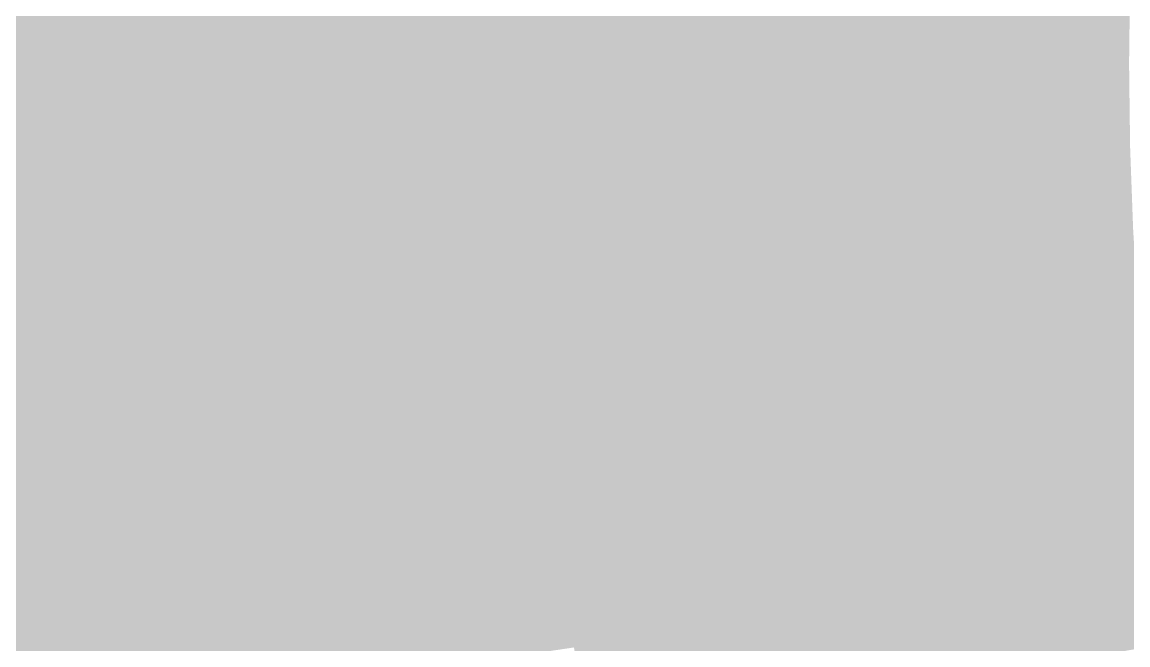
# Model space of a CAD drawing. Header units: inches. Extents: x -266 to 784, y -170 to 213.
# Drawn here: x -150.01 to -113.04, y -19.43 to 1.39 of the extents above; entities that cross this region are included whole.
import ezdxf

# ---------------------------------------------------------------- set-up
doc = ezdxf.new("R2010")
doc.units = ezdxf.units.IN
doc.header["$MEASUREMENT"] = 0

msp = doc.modelspace()

# ---------------------------------------------------------------- linework, layer by layer
at = {"color": 139, "true_color": 0x2a5454}
for points in [[(-150, 0), (-151, 0), (-149.954823, 3.681184), (-150.954522, 3.705726)], [(-149.954823, -3.681184), (-150.954522, -3.705725), (-150, 0), (-151, 0)]]:
    msp.add_solid(points, dxfattribs=at)
at = {"color": 139, "true_color": 0x2c5958}
msp.add_solid([(-149, 0), (-150, 0), (-148.955124, 3.656643), (-149.954823, 3.681184)], dxfattribs=at)
at = {"color": 139, "true_color": 0x2e5d5c}
msp.add_solid([(-148, 0), (-149, 0), (-147.955425, 3.632102), (-148.955124, 3.656643)], dxfattribs=at)
at = {"color": 139, "true_color": 0x306160}
msp.add_solid([(-147, 0), (-148, 0), (-146.955726, 3.607561), (-147.955425, 3.632102)], dxfattribs=at)
at = {"color": 117, "true_color": 0x326565}
for points in [[(-146, 0), (-147, 0), (-145.956028, 3.583019), (-146.955726, 3.607561)], [(-145.956028, -3.583019), (-146.955726, -3.607561), (-146, 0), (-147, 0)]]:
    msp.add_solid(points, dxfattribs=at)
at = {"color": 127, "true_color": 0x346a69}
msp.add_solid([(-145, 0), (-146, 0), (-144.956329, 3.558478), (-145.956028, 3.583019)], dxfattribs=at)
at = {"color": 127, "true_color": 0x366e6d}
msp.add_solid([(-144, 0), (-145, 0), (-143.95663, 3.533937), (-144.956329, 3.558478)], dxfattribs=at)
at = {"color": 127, "true_color": 0x397271}
msp.add_solid([(-143, 0), (-144, 0), (-142.956931, 3.509396), (-143.95663, 3.533937)], dxfattribs=at)
at = {"color": 127, "true_color": 0x3b7676}
for points in [[(-142, 0), (-143, 0), (-141.957232, 3.484854), (-142.956931, 3.509396)], [(-141.957232, -3.484854), (-142.956931, -3.509396), (-142, 0), (-143, 0)]]:
    msp.add_solid(points, dxfattribs=at)
at = {"color": 137, "true_color": 0x3d7b7a}
msp.add_solid([(-141, 0), (-142, 0), (-140.957533, 3.460313), (-141.957232, 3.484854)], dxfattribs=at)
at = {"color": 137, "true_color": 0x3f7f7e}
msp.add_solid([(-140, 0), (-141, 0), (-139.957835, 3.435772), (-140.957533, 3.460313)], dxfattribs=at)
at = {"color": 137, "true_color": 0x418382}
msp.add_solid([(-139, 0), (-140, 0), (-138.958136, 3.411231), (-139.957835, 3.435772)], dxfattribs=at)
at = {"color": 137, "true_color": 0x438886}
msp.add_solid([(-138, 0), (-139, 0), (-137.958437, 3.38669), (-138.958136, 3.411231)], dxfattribs=at)
at = {"color": 125, "true_color": 0x458c8b}
msp.add_solid([(-137, 0), (-138, 0), (-136.958738, 3.362148), (-137.958437, 3.38669)], dxfattribs=at)
at = {"color": 125, "true_color": 0x48908f}
msp.add_solid([(-136, 0), (-137, 0), (-135.959039, 3.337607), (-136.958738, 3.362148)], dxfattribs=at)
at = {"color": 135, "true_color": 0x4a9493}
msp.add_solid([(-135, 0), (-136, 0), (-134.959341, 3.313066), (-135.959039, 3.337607)], dxfattribs=at)
at = {"color": 135, "true_color": 0x4c9997}
msp.add_solid([(-134, 0), (-135, 0), (-133.959642, 3.288525), (-134.959341, 3.313066)], dxfattribs=at)
at = {"color": 135, "true_color": 0x4e9d9c}
msp.add_solid([(-133, 0), (-134, 0), (-132.959943, 3.263983), (-133.959642, 3.288525)], dxfattribs=at)
at = {"color": 135, "true_color": 0x50a1a0}
msp.add_solid([(-132, 0), (-133, 0), (-131.960244, 3.239442), (-132.959943, 3.263983)], dxfattribs=at)
at = {"color": 135, "true_color": 0x52a5a4}
msp.add_solid([(-131, 0), (-132, 0), (-130.960545, 3.214901), (-131.960244, 3.239442)], dxfattribs=at)
at = {"color": 135, "true_color": 0x54aaa8}
msp.add_solid([(-130, 0), (-131, 0), (-129.960846, 3.19036), (-130.960545, 3.214901)], dxfattribs=at)
at = {"color": 135, "true_color": 0x56aead}
msp.add_solid([(-129, 0), (-130, 0), (-128.961148, 3.165818), (-129.960846, 3.19036)], dxfattribs=at)
at = {"color": 123, "true_color": 0x59b2b1}
msp.add_solid([(-128, 0), (-129, 0), (-127.961449, 3.141277), (-128.961148, 3.165818)], dxfattribs=at)
at = {"color": 123, "true_color": 0x5bb6b5}
msp.add_solid([(-127, 0), (-128, 0), (-126.96175, 3.116736), (-127.961449, 3.141277)], dxfattribs=at)
at = {"color": 123, "true_color": 0x5dbbb9}
msp.add_solid([(-126, 0), (-127, 0), (-125.962051, 3.092195), (-126.96175, 3.116736)], dxfattribs=at)
at = {"color": 123, "true_color": 0x5fbfbe}
msp.add_solid([(-125, 0), (-126, 0), (-124.962352, 3.067654), (-125.962051, 3.092195)], dxfattribs=at)
at = {"color": 133, "true_color": 0x61c3c2}
msp.add_solid([(-124, 0), (-125, 0), (-123.962654, 3.043112), (-124.962352, 3.067654)], dxfattribs=at)
at = {"color": 133, "true_color": 0x63c8c6}
msp.add_solid([(-123, 0), (-124, 0), (-122.962955, 3.018571), (-123.962654, 3.043112)], dxfattribs=at)
at = {"color": 133, "true_color": 0x65ccca}
msp.add_solid([(-122, 0), (-123, 0), (-121.963256, 2.99403), (-122.962955, 3.018571)], dxfattribs=at)
at = {"color": 133, "true_color": 0x68d0ce}
msp.add_solid([(-121, 0), (-122, 0), (-120.963557, 2.969489), (-121.963256, 2.99403)], dxfattribs=at)
at = {"color": 133, "true_color": 0x6ad4d3}
msp.add_solid([(-120, 0), (-121, 0), (-119.963858, 2.944947), (-120.963557, 2.969489)], dxfattribs=at)
at = {"color": 133, "true_color": 0x6cd9d7}
msp.add_solid([(-119, 0), (-120, 0), (-118.964159, 2.920406), (-119.963858, 2.944947)], dxfattribs=at)
at = {"color": 133, "true_color": 0x6edddb}
msp.add_solid([(-118, 0), (-119, 0), (-117.964461, 2.895865), (-118.964159, 2.920406)], dxfattribs=at)
at = {"color": 133, "true_color": 0x70e1df}
msp.add_solid([(-117, 0), (-118, 0), (-116.964762, 2.871324), (-117.964461, 2.895865)], dxfattribs=at)
at = {"color": 121, "true_color": 0x72e5e4}
msp.add_solid([(-116, 0), (-117, 0), (-115.965063, 2.846783), (-116.964762, 2.871324)], dxfattribs=at)
at = {"color": 121, "true_color": 0x74eae8}
msp.add_solid([(-115, 0), (-116, 0), (-114.965364, 2.822241), (-115.965063, 2.846783)], dxfattribs=at)
at = {"color": 121, "true_color": 0x76eeec}
msp.add_solid([(-114, 0), (-115, 0), (-113.965665, 2.7977), (-114.965364, 2.822241)], dxfattribs=at)
at = {"color": 131, "true_color": 0x79f2f0}
msp.add_solid([(-113, 0), (-114, 0), (-112.965967, 2.773159), (-113.965665, 2.7977)], dxfattribs=at)
at = {"color": 139, "true_color": 0x2c5859}
msp.add_solid([(-148.955124, -3.656643), (-149.954823, -3.681184), (-149, 0), (-150, 0)], dxfattribs=at)
at = {"color": 139, "true_color": 0x2e5c5d}
msp.add_solid([(-147.955425, -3.632102), (-148.955124, -3.656643), (-148, 0), (-149, 0)], dxfattribs=at)
at = {"color": 139, "true_color": 0x306061}
msp.add_solid([(-146.955726, -3.607561), (-147.955425, -3.632102), (-147, 0), (-148, 0)], dxfattribs=at)
at = {"color": 147, "true_color": 0x34696a}
msp.add_solid([(-144.956329, -3.558478), (-145.956028, -3.583019), (-145, 0), (-146, 0)], dxfattribs=at)
at = {"color": 147, "true_color": 0x366d6e}
msp.add_solid([(-143.95663, -3.533937), (-144.956329, -3.558478), (-144, 0), (-145, 0)], dxfattribs=at)
at = {"color": 147, "true_color": 0x397172}
msp.add_solid([(-142.956931, -3.509396), (-143.95663, -3.533937), (-143, 0), (-144, 0)], dxfattribs=at)
at = {"color": 137, "true_color": 0x3d7a7b}
msp.add_solid([(-140.957533, -3.460313), (-141.957232, -3.484854), (-141, 0), (-142, 0)], dxfattribs=at)
at = {"color": 137, "true_color": 0x3f7e7f}
msp.add_solid([(-139.957835, -3.435772), (-140.957533, -3.460313), (-140, 0), (-141, 0)], dxfattribs=at)
at = {"color": 137, "true_color": 0x418283}
msp.add_solid([(-138.958136, -3.411231), (-139.957835, -3.435772), (-139, 0), (-140, 0)], dxfattribs=at)
at = {"color": 137, "true_color": 0x438688}
msp.add_solid([(-137.958437, -3.38669), (-138.958136, -3.411231), (-138, 0), (-139, 0)], dxfattribs=at)
at = {"color": 145, "true_color": 0x458b8c}
msp.add_solid([(-136.958738, -3.362148), (-137.958437, -3.38669), (-137, 0), (-138, 0)], dxfattribs=at)
at = {"color": 135, "true_color": 0x488f90}
msp.add_solid([(-135.959039, -3.337607), (-136.958738, -3.362148), (-136, 0), (-137, 0)], dxfattribs=at)
at = {"color": 135, "true_color": 0x4a9394}
msp.add_solid([(-134.959341, -3.313066), (-135.959039, -3.337607), (-135, 0), (-136, 0)], dxfattribs=at)
at = {"color": 135, "true_color": 0x4c9799}
msp.add_solid([(-133.959642, -3.288525), (-134.959341, -3.313066), (-134, 0), (-135, 0)], dxfattribs=at)
at = {"color": 135, "true_color": 0x4e9c9d}
msp.add_solid([(-132.959943, -3.263983), (-133.959642, -3.288525), (-133, 0), (-134, 0)], dxfattribs=at)
at = {"color": 135, "true_color": 0x50a0a1}
msp.add_solid([(-131.960244, -3.239442), (-132.959943, -3.263983), (-132, 0), (-133, 0)], dxfattribs=at)
at = {"color": 135, "true_color": 0x52a4a5}
msp.add_solid([(-130.960545, -3.214901), (-131.960244, -3.239442), (-131, 0), (-132, 0)], dxfattribs=at)
at = {"color": 135, "true_color": 0x54a8aa}
msp.add_solid([(-129.960846, -3.19036), (-130.960545, -3.214901), (-130, 0), (-131, 0)], dxfattribs=at)
at = {"color": 135, "true_color": 0x56adae}
msp.add_solid([(-128.961148, -3.165818), (-129.960846, -3.19036), (-129, 0), (-130, 0)], dxfattribs=at)
at = {"color": 143, "true_color": 0x59b1b2}
msp.add_solid([(-127.961449, -3.141277), (-128.961148, -3.165818), (-128, 0), (-129, 0)], dxfattribs=at)
at = {"color": 143, "true_color": 0x5bb5b6}
msp.add_solid([(-126.96175, -3.116736), (-127.961449, -3.141277), (-127, 0), (-128, 0)], dxfattribs=at)
at = {"color": 143, "true_color": 0x5db9bb}
msp.add_solid([(-125.962051, -3.092195), (-126.96175, -3.116736), (-126, 0), (-127, 0)], dxfattribs=at)
at = {"color": 143, "true_color": 0x5fbebf}
msp.add_solid([(-124.962352, -3.067654), (-125.962051, -3.092195), (-125, 0), (-126, 0)], dxfattribs=at)
at = {"color": 133, "true_color": 0x61c2c3}
msp.add_solid([(-123.962654, -3.043112), (-124.962352, -3.067654), (-124, 0), (-125, 0)], dxfattribs=at)
at = {"color": 133, "true_color": 0x63c6c8}
msp.add_solid([(-122.962955, -3.018571), (-123.962654, -3.043112), (-123, 0), (-124, 0)], dxfattribs=at)
at = {"color": 133, "true_color": 0x65cacc}
msp.add_solid([(-121.963256, -2.99403), (-122.962955, -3.018571), (-122, 0), (-123, 0)], dxfattribs=at)
at = {"color": 133, "true_color": 0x68ced0}
msp.add_solid([(-120.963557, -2.969489), (-121.963256, -2.99403), (-121, 0), (-122, 0)], dxfattribs=at)
at = {"color": 133, "true_color": 0x6ad3d4}
msp.add_solid([(-119.963858, -2.944947), (-120.963557, -2.969489), (-120, 0), (-121, 0)], dxfattribs=at)
at = {"color": 133, "true_color": 0x6cd7d9}
msp.add_solid([(-118.964159, -2.920406), (-119.963858, -2.944947), (-119, 0), (-120, 0)], dxfattribs=at)
at = {"color": 133, "true_color": 0x6edbdd}
msp.add_solid([(-117.964461, -2.895865), (-118.964159, -2.920406), (-118, 0), (-119, 0)], dxfattribs=at)
at = {"color": 133, "true_color": 0x70dfe1}
msp.add_solid([(-116.964762, -2.871324), (-117.964461, -2.895865), (-117, 0), (-118, 0)], dxfattribs=at)
at = {"color": 141, "true_color": 0x72e4e5}
msp.add_solid([(-115.965063, -2.846782), (-116.964762, -2.871324), (-116, 0), (-117, 0)], dxfattribs=at)
at = {"color": 141, "true_color": 0x74e8ea}
msp.add_solid([(-114.965364, -2.822241), (-115.965063, -2.846782), (-115, 0), (-116, 0)], dxfattribs=at)
at = {"color": 141, "true_color": 0x76ecee}
msp.add_solid([(-113.965665, -2.7977), (-114.965364, -2.822241), (-114, 0), (-115, 0)], dxfattribs=at)
at = {"color": 131, "true_color": 0x79f0f2}
msp.add_solid([(-112.965967, -2.773159), (-113.965665, -2.7977), (-113, 0), (-114, 0)], dxfattribs=at)
at = {"color": 133, "true_color": 0x6ad0d4}
msp.add_solid([(-119.855455, -5.888121), (-120.85425, -5.937189), (-119.963858, -2.944947), (-120.963557, -2.969489)], dxfattribs=at)
at = {"color": 133, "true_color": 0x6cd4d9}
msp.add_solid([(-118.856659, -5.839053), (-119.855455, -5.888121), (-118.964159, -2.920406), (-119.963858, -2.944947)], dxfattribs=at)
at = {"color": 133, "true_color": 0x6ed9dd}
msp.add_solid([(-117.857864, -5.789986), (-118.856659, -5.839053), (-117.964461, -2.895865), (-118.964159, -2.920406)], dxfattribs=at)
at = {"color": 133, "true_color": 0x70dde1}
msp.add_solid([(-116.859068, -5.740918), (-117.857864, -5.789986), (-116.964762, -2.871324), (-117.964461, -2.895865)], dxfattribs=at)
at = {"color": 141, "true_color": 0x72e1e5}
msp.add_solid([(-115.860273, -5.69185), (-116.859068, -5.740918), (-115.965063, -2.846782), (-116.964762, -2.871324)], dxfattribs=at)
at = {"color": 141, "true_color": 0x74e5ea}
msp.add_solid([(-114.861477, -5.642783), (-115.860273, -5.69185), (-114.965364, -2.822241), (-115.965063, -2.846782)], dxfattribs=at)
at = {"color": 141, "true_color": 0x76e9ee}
msp.add_solid([(-113.862682, -5.593715), (-114.861477, -5.642783), (-113.965665, -2.7977), (-114.965364, -2.822241)], dxfattribs=at)
at = {"color": 141, "true_color": 0x79edf2}
msp.add_solid([(-112.863887, -5.544647), (-113.862682, -5.593715), (-112.965967, -2.773159), (-113.965665, -2.7977)], dxfattribs=at)
at = {"color": 135, "true_color": 0x4a9194}
msp.add_solid([(-134.837387, -6.624136), (-135.836182, -6.673204), (-134.959341, -3.313066), (-135.959039, -3.337607)], dxfattribs=at)
at = {"color": 135, "true_color": 0x4c9699}
msp.add_solid([(-133.838591, -6.575068), (-134.837387, -6.624136), (-133.959642, -3.288525), (-134.959341, -3.313066)], dxfattribs=at)
at = {"color": 135, "true_color": 0x4e9a9d}
msp.add_solid([(-132.839796, -6.526001), (-133.838591, -6.575068), (-132.959943, -3.263983), (-133.959642, -3.288525)], dxfattribs=at)
at = {"color": 135, "true_color": 0x509ea1}
msp.add_solid([(-131.841, -6.476933), (-132.839796, -6.526001), (-131.960244, -3.239442), (-132.959943, -3.263983)], dxfattribs=at)
at = {"color": 135, "true_color": 0x52a2a5}
msp.add_solid([(-130.842205, -6.427865), (-131.841, -6.476933), (-130.960545, -3.214901), (-131.960244, -3.239442)], dxfattribs=at)
at = {"color": 135, "true_color": 0x54a6aa}
msp.add_solid([(-129.843409, -6.378798), (-130.842205, -6.427865), (-129.960846, -3.19036), (-130.960545, -3.214901)], dxfattribs=at)
at = {"color": 135, "true_color": 0x56abae}
msp.add_solid([(-128.844614, -6.32973), (-129.843409, -6.378798), (-128.961148, -3.165818), (-129.960846, -3.19036)], dxfattribs=at)
at = {"color": 143, "true_color": 0x59afb2}
msp.add_solid([(-127.845818, -6.280662), (-128.844614, -6.32973), (-127.961449, -3.141277), (-128.961148, -3.165818)], dxfattribs=at)
at = {"color": 143, "true_color": 0x5bb3b6}
msp.add_solid([(-126.847023, -6.231595), (-127.845818, -6.280662), (-126.96175, -3.116736), (-127.961449, -3.141277)], dxfattribs=at)
at = {"color": 143, "true_color": 0x5db7bb}
msp.add_solid([(-125.848227, -6.182527), (-126.847023, -6.231595), (-125.962051, -3.092195), (-126.96175, -3.116736)], dxfattribs=at)
at = {"color": 143, "true_color": 0x5fbbbf}
msp.add_solid([(-124.849432, -6.133459), (-125.848227, -6.182527), (-124.962352, -3.067654), (-125.962051, -3.092195)], dxfattribs=at)
at = {"color": 133, "true_color": 0x61bfc3}
msp.add_solid([(-123.850637, -6.084392), (-124.849432, -6.133459), (-123.962654, -3.043112), (-124.962352, -3.067654)], dxfattribs=at)
at = {"color": 133, "true_color": 0x63c4c8}
msp.add_solid([(-122.851841, -6.035324), (-123.850637, -6.084392), (-122.962955, -3.018571), (-123.962654, -3.043112)], dxfattribs=at)
at = {"color": 133, "true_color": 0x65c8cc}
msp.add_solid([(-121.853046, -5.986256), (-122.851841, -6.035324), (-121.963256, -2.99403), (-122.962955, -3.018571)], dxfattribs=at)
at = {"color": 133, "true_color": 0x68ccd0}
msp.add_solid([(-120.85425, -5.937189), (-121.853046, -5.986256), (-120.963557, -2.969489), (-121.963256, -2.99403)], dxfattribs=at)
at = {"color": 139, "true_color": 0x2a5354}
msp.add_solid([(-149.819318, -7.360151), (-150.818114, -7.409219), (-149.954823, -3.681184), (-150.954522, -3.705725)], dxfattribs=at)
at = {"color": 139, "true_color": 0x2c5759}
msp.add_solid([(-148.820523, -7.311083), (-149.819318, -7.360151), (-148.955124, -3.656643), (-149.954823, -3.681184)], dxfattribs=at)
at = {"color": 139, "true_color": 0x2e5b5d}
msp.add_solid([(-147.821728, -7.262016), (-148.820523, -7.311083), (-147.955425, -3.632102), (-148.955124, -3.656643)], dxfattribs=at)
at = {"color": 139, "true_color": 0x305f61}
msp.add_solid([(-146.822932, -7.212948), (-147.821728, -7.262016), (-146.955726, -3.607561), (-147.955425, -3.632102)], dxfattribs=at)
at = {"color": 157, "true_color": 0x326365}
msp.add_solid([(-145.824137, -7.16388), (-146.822932, -7.212948), (-145.956028, -3.583019), (-146.955726, -3.607561)], dxfattribs=at)
at = {"color": 147, "true_color": 0x34686a}
msp.add_solid([(-144.825341, -7.114813), (-145.824137, -7.16388), (-144.956329, -3.558478), (-145.956028, -3.583019)], dxfattribs=at)
at = {"color": 147, "true_color": 0x366c6e}
msp.add_solid([(-143.826546, -7.065745), (-144.825341, -7.114813), (-143.95663, -3.533937), (-144.956329, -3.558478)], dxfattribs=at)
at = {"color": 147, "true_color": 0x397072}
msp.add_solid([(-142.82775, -7.016677), (-143.826546, -7.065745), (-142.956931, -3.509396), (-143.95663, -3.533937)], dxfattribs=at)
at = {"color": 147, "true_color": 0x3b7476}
msp.add_solid([(-141.828955, -6.96761), (-142.82775, -7.016677), (-141.957232, -3.484854), (-142.956931, -3.509396)], dxfattribs=at)
at = {"color": 137, "true_color": 0x3d787b}
msp.add_solid([(-140.830159, -6.918542), (-141.828955, -6.96761), (-140.957533, -3.460313), (-141.957232, -3.484854)], dxfattribs=at)
at = {"color": 137, "true_color": 0x3f7c7f}
msp.add_solid([(-139.831364, -6.869474), (-140.830159, -6.918542), (-139.957835, -3.435772), (-140.957533, -3.460313)], dxfattribs=at)
at = {"color": 137, "true_color": 0x418183}
msp.add_solid([(-138.832568, -6.820407), (-139.831364, -6.869474), (-138.958136, -3.411231), (-139.957835, -3.435772)], dxfattribs=at)
at = {"color": 137, "true_color": 0x438588}
msp.add_solid([(-137.833773, -6.771339), (-138.832568, -6.820407), (-137.958437, -3.38669), (-138.958136, -3.411231)], dxfattribs=at)
at = {"color": 145, "true_color": 0x45898c}
msp.add_solid([(-136.834978, -6.722271), (-137.833773, -6.771339), (-136.958738, -3.362148), (-137.958437, -3.38669)], dxfattribs=at)
at = {"color": 145, "true_color": 0x488d90}
msp.add_solid([(-135.836182, -6.673204), (-136.834978, -6.722271), (-135.959039, -3.337607), (-136.958738, -3.362148)], dxfattribs=at)
at = {"color": 141, "true_color": 0x79ebf2}
msp.add_solid([(-112.693822, -8.312796), (-113.691112, -8.38636), (-112.863887, -5.544647), (-113.862682, -5.593715)], dxfattribs=at)
at = {"color": 133, "true_color": 0x6aced4}
msp.add_solid([(-119.674855, -8.827748), (-120.672145, -8.901312), (-119.855455, -5.888121), (-120.85425, -5.937189)], dxfattribs=at)
at = {"color": 133, "true_color": 0x6cd2d9}
msp.add_solid([(-118.677564, -8.754183), (-119.674855, -8.827748), (-118.856659, -5.839053), (-119.855455, -5.888121)], dxfattribs=at)
at = {"color": 133, "true_color": 0x6ed6dd}
msp.add_solid([(-117.680274, -8.680618), (-118.677564, -8.754183), (-117.857864, -5.789986), (-118.856659, -5.839053)], dxfattribs=at)
at = {"color": 133, "true_color": 0x70dae1}
msp.add_solid([(-116.682983, -8.607054), (-117.680274, -8.680618), (-116.859068, -5.740918), (-117.857864, -5.789986)], dxfattribs=at)
at = {"color": 141, "true_color": 0x72dee5}
msp.add_solid([(-115.685693, -8.533489), (-116.682983, -8.607054), (-115.860273, -5.69185), (-116.859068, -5.740918)], dxfattribs=at)
at = {"color": 141, "true_color": 0x74e2ea}
msp.add_solid([(-114.688403, -8.459925), (-115.685693, -8.533489), (-114.861477, -5.642783), (-115.860273, -5.69185)], dxfattribs=at)
at = {"color": 141, "true_color": 0x76e6ee}
msp.add_solid([(-113.691112, -8.38636), (-114.688403, -8.459925), (-113.862682, -5.593715), (-114.861477, -5.642783)], dxfattribs=at)
at = {"color": 143, "true_color": 0x59adb2}
msp.add_solid([(-127.653178, -9.416264), (-128.650469, -9.489829), (-127.845818, -6.280662), (-128.844614, -6.32973)], dxfattribs=at)
at = {"color": 143, "true_color": 0x5bb1b6}
msp.add_solid([(-126.655888, -9.3427), (-127.653178, -9.416264), (-126.847023, -6.231595), (-127.845818, -6.280662)], dxfattribs=at)
at = {"color": 143, "true_color": 0x5db5bb}
msp.add_solid([(-125.658598, -9.269135), (-126.655888, -9.3427), (-125.848227, -6.182527), (-126.847023, -6.231595)], dxfattribs=at)
at = {"color": 143, "true_color": 0x5fb9bf}
msp.add_solid([(-124.661307, -9.19557), (-125.658598, -9.269135), (-124.849432, -6.133459), (-125.848227, -6.182527)], dxfattribs=at)
at = {"color": 143, "true_color": 0x61bdc3}
msp.add_solid([(-123.664017, -9.122006), (-124.661307, -9.19557), (-123.850637, -6.084392), (-124.849432, -6.133459)], dxfattribs=at)
at = {"color": 133, "true_color": 0x63c1c8}
msp.add_solid([(-122.666726, -9.048441), (-123.664017, -9.122006), (-122.851841, -6.035324), (-123.850637, -6.084392)], dxfattribs=at)
at = {"color": 133, "true_color": 0x65c5cc}
msp.add_solid([(-121.669436, -8.974877), (-122.666726, -9.048441), (-121.853046, -5.986256), (-122.851841, -6.035324)], dxfattribs=at)
at = {"color": 133, "true_color": 0x68cad0}
msp.add_solid([(-120.672145, -8.901312), (-121.669436, -8.974877), (-120.85425, -5.937189), (-121.853046, -5.986256)], dxfattribs=at)
at = {"color": 135, "true_color": 0x4a9094}
msp.add_solid([(-134.634212, -9.931216), (-135.631502, -10.004781), (-134.837387, -6.624136), (-135.836182, -6.673204)], dxfattribs=at)
at = {"color": 135, "true_color": 0x4c9499}
msp.add_solid([(-133.636921, -9.857652), (-134.634212, -9.931216), (-133.838591, -6.575068), (-134.837387, -6.624136)], dxfattribs=at)
at = {"color": 135, "true_color": 0x4e989d}
msp.add_solid([(-132.639631, -9.784087), (-133.636921, -9.857652), (-132.839796, -6.526001), (-133.838591, -6.575068)], dxfattribs=at)
at = {"color": 135, "true_color": 0x509ca1}
msp.add_solid([(-131.64234, -9.710522), (-132.639631, -9.784087), (-131.841, -6.476933), (-132.839796, -6.526001)], dxfattribs=at)
at = {"color": 135, "true_color": 0x52a0a5}
msp.add_solid([(-130.64505, -9.636958), (-131.64234, -9.710522), (-130.842205, -6.427865), (-131.841, -6.476933)], dxfattribs=at)
at = {"color": 135, "true_color": 0x54a4aa}
msp.add_solid([(-129.647759, -9.563393), (-130.64505, -9.636958), (-129.843409, -6.378798), (-130.842205, -6.427865)], dxfattribs=at)
at = {"color": 135, "true_color": 0x56a8ae}
msp.add_solid([(-128.650469, -9.489829), (-129.647759, -9.563393), (-128.844614, -6.32973), (-129.843409, -6.378798)], dxfattribs=at)
at = {"color": 147, "true_color": 0x396f72}
msp.add_solid([(-142.612535, -10.519733), (-143.609826, -10.593297), (-142.82775, -7.016677), (-143.826546, -7.065745)], dxfattribs=at)
at = {"color": 147, "true_color": 0x3b7376}
msp.add_solid([(-141.615245, -10.446168), (-142.612535, -10.519733), (-141.828955, -6.96761), (-142.82775, -7.016677)], dxfattribs=at)
at = {"color": 137, "true_color": 0x3d777b}
msp.add_solid([(-140.617954, -10.372603), (-141.615245, -10.446168), (-140.830159, -6.918542), (-141.828955, -6.96761)], dxfattribs=at)
at = {"color": 137, "true_color": 0x3f7b7f}
msp.add_solid([(-139.620664, -10.299039), (-140.617954, -10.372603), (-139.831364, -6.869474), (-140.830159, -6.918542)], dxfattribs=at)
at = {"color": 137, "true_color": 0x417f83}
msp.add_solid([(-138.623373, -10.225474), (-139.620664, -10.299039), (-138.832568, -6.820407), (-139.831364, -6.869474)], dxfattribs=at)
at = {"color": 137, "true_color": 0x438388}
msp.add_solid([(-137.626083, -10.15191), (-138.623373, -10.225474), (-137.833773, -6.771339), (-138.832568, -6.820407)], dxfattribs=at)
at = {"color": 145, "true_color": 0x45878c}
msp.add_solid([(-136.628793, -10.078345), (-137.626083, -10.15191), (-136.834978, -6.722271), (-137.833773, -6.771339)], dxfattribs=at)
at = {"color": 145, "true_color": 0x488c90}
msp.add_solid([(-135.631502, -10.004781), (-136.628793, -10.078345), (-135.836182, -6.673204), (-136.834978, -6.722271)], dxfattribs=at)
at = {"color": 139, "true_color": 0x2a5254}
msp.add_solid([(-149.593569, -11.034685), (-150.590859, -11.108249), (-149.819318, -7.360151), (-150.818114, -7.409219)], dxfattribs=at)
at = {"color": 139, "true_color": 0x2c5659}
msp.add_solid([(-148.596278, -10.96112), (-149.593569, -11.034685), (-148.820523, -7.311083), (-149.819318, -7.360151)], dxfattribs=at)
at = {"color": 139, "true_color": 0x2e5a5d}
msp.add_solid([(-147.598988, -10.887555), (-148.596278, -10.96112), (-147.821728, -7.262016), (-148.820523, -7.311083)], dxfattribs=at)
at = {"color": 139, "true_color": 0x305e61}
msp.add_solid([(-146.601697, -10.813991), (-147.598988, -10.887555), (-146.822932, -7.212948), (-147.821728, -7.262016)], dxfattribs=at)
at = {"color": 157, "true_color": 0x326265}
msp.add_solid([(-145.604407, -10.740426), (-146.601697, -10.813991), (-145.824137, -7.16388), (-146.822932, -7.212948)], dxfattribs=at)
at = {"color": 157, "true_color": 0x34666a}
msp.add_solid([(-144.607116, -10.666862), (-145.604407, -10.740426), (-144.825341, -7.114813), (-145.824137, -7.16388)], dxfattribs=at)
at = {"color": 147, "true_color": 0x366a6e}
msp.add_solid([(-143.609826, -10.593297), (-144.607116, -10.666862), (-143.826546, -7.065745), (-144.825341, -7.114813)], dxfattribs=at)
at = {"color": 141, "true_color": 0x74e0ea}
msp.add_solid([(-114.446244, -11.271971), (-115.441428, -11.369988), (-114.688403, -8.459925), (-115.685693, -8.533489)], dxfattribs=at)
at = {"color": 141, "true_color": 0x76e4ee}
msp.add_solid([(-113.451059, -11.173954), (-114.446244, -11.271971), (-113.691112, -8.38636), (-114.688403, -8.459925)], dxfattribs=at)
at = {"color": 141, "true_color": 0x79e8f2}
msp.add_solid([(-112.455874, -11.075937), (-113.451059, -11.173954), (-112.693822, -8.312796), (-113.691112, -8.38636)], dxfattribs=at)
at = {"color": 133, "true_color": 0x6acbd4}
msp.add_solid([(-119.422167, -11.762057), (-120.417352, -11.860074), (-119.674855, -8.827748), (-120.672145, -8.901312)], dxfattribs=at)
at = {"color": 133, "true_color": 0x6ccfd9}
msp.add_solid([(-118.426982, -11.66404), (-119.422167, -11.762057), (-118.677564, -8.754183), (-119.674855, -8.827748)], dxfattribs=at)
at = {"color": 133, "true_color": 0x6ed3dd}
msp.add_solid([(-117.431798, -11.566023), (-118.426982, -11.66404), (-117.680274, -8.680618), (-118.677564, -8.754183)], dxfattribs=at)
at = {"color": 133, "true_color": 0x70d7e1}
msp.add_solid([(-116.436613, -11.468005), (-117.431798, -11.566023), (-116.682983, -8.607054), (-117.680274, -8.680618)], dxfattribs=at)
at = {"color": 141, "true_color": 0x72dbe5}
msp.add_solid([(-115.441428, -11.369988), (-116.436613, -11.468005), (-115.685693, -8.533489), (-116.682983, -8.607054)], dxfattribs=at)
at = {"color": 143, "true_color": 0x5fb7bf}
msp.add_solid([(-124.398091, -12.252143), (-125.393276, -12.35016), (-124.661307, -9.19557), (-125.658598, -9.269135)], dxfattribs=at)
at = {"color": 143, "true_color": 0x61bbc3}
msp.add_solid([(-123.402906, -12.154125), (-124.398091, -12.252143), (-123.664017, -9.122006), (-124.661307, -9.19557)], dxfattribs=at)
at = {"color": 133, "true_color": 0x63bfc8}
msp.add_solid([(-122.407721, -12.056108), (-123.402906, -12.154125), (-122.666726, -9.048441), (-123.664017, -9.122006)], dxfattribs=at)
at = {"color": 133, "true_color": 0x65c3cc}
msp.add_solid([(-121.412537, -11.958091), (-122.407721, -12.056108), (-121.669436, -8.974877), (-122.666726, -9.048441)], dxfattribs=at)
at = {"color": 133, "true_color": 0x68c7d0}
msp.add_solid([(-120.417352, -11.860074), (-121.412537, -11.958091), (-120.672145, -8.901312), (-121.669436, -8.974877)], dxfattribs=at)
at = {"color": 135, "true_color": 0x54a2aa}
msp.add_solid([(-129.374014, -12.742228), (-130.369199, -12.840245), (-129.647759, -9.563393), (-130.64505, -9.636958)], dxfattribs=at)
at = {"color": 135, "true_color": 0x56a6ae}
msp.add_solid([(-128.37883, -12.644211), (-129.374014, -12.742228), (-128.650469, -9.489829), (-129.647759, -9.563393)], dxfattribs=at)
at = {"color": 143, "true_color": 0x59aab2}
msp.add_solid([(-127.383645, -12.546194), (-128.37883, -12.644211), (-127.653178, -9.416264), (-128.650469, -9.489829)], dxfattribs=at)
at = {"color": 143, "true_color": 0x5bafb6}
msp.add_solid([(-126.38846, -12.448177), (-127.383645, -12.546194), (-126.655888, -9.3427), (-127.653178, -9.416264)], dxfattribs=at)
at = {"color": 143, "true_color": 0x5db3bb}
msp.add_solid([(-125.393276, -12.35016), (-126.38846, -12.448177), (-125.658598, -9.269135), (-126.655888, -9.3427)], dxfattribs=at)
at = {"color": 145, "true_color": 0x4a8e94}
msp.add_solid([(-134.349938, -13.232314), (-135.345123, -13.330331), (-134.634212, -9.931216), (-135.631502, -10.004781)], dxfattribs=at)
at = {"color": 135, "true_color": 0x4c9299}
msp.add_solid([(-133.354753, -13.134297), (-134.349938, -13.232314), (-133.636921, -9.857652), (-134.634212, -9.931216)], dxfattribs=at)
at = {"color": 135, "true_color": 0x4e969d}
msp.add_solid([(-132.359569, -13.03628), (-133.354753, -13.134297), (-132.639631, -9.784087), (-133.636921, -9.857652)], dxfattribs=at)
at = {"color": 135, "true_color": 0x509aa1}
msp.add_solid([(-131.364384, -12.938263), (-132.359569, -13.03628), (-131.64234, -9.710522), (-132.639631, -9.784087)], dxfattribs=at)
at = {"color": 135, "true_color": 0x529ea5}
msp.add_solid([(-130.369199, -12.840245), (-131.364384, -12.938263), (-130.64505, -9.636958), (-131.64234, -9.710522)], dxfattribs=at)
at = {"color": 137, "true_color": 0x3f797f}
msp.add_solid([(-139.325862, -13.7224), (-140.321046, -13.820417), (-139.620664, -10.299039), (-140.617954, -10.372603)], dxfattribs=at)
at = {"color": 137, "true_color": 0x417e83}
msp.add_solid([(-138.330677, -13.624382), (-139.325862, -13.7224), (-138.623373, -10.225474), (-139.620664, -10.299039)], dxfattribs=at)
at = {"color": 137, "true_color": 0x438288}
msp.add_solid([(-137.335492, -13.526365), (-138.330677, -13.624382), (-137.626083, -10.15191), (-138.623373, -10.225474)], dxfattribs=at)
at = {"color": 145, "true_color": 0x45868c}
msp.add_solid([(-136.340308, -13.428348), (-137.335492, -13.526365), (-136.628793, -10.078345), (-137.626083, -10.15191)], dxfattribs=at)
at = {"color": 145, "true_color": 0x488a90}
msp.add_solid([(-135.345123, -13.330331), (-136.340308, -13.428348), (-135.631502, -10.004781), (-136.628793, -10.078345)], dxfattribs=at)
at = {"color": 157, "true_color": 0x34656a}
msp.add_solid([(-144.301785, -14.212485), (-145.29697, -14.310502), (-144.607116, -10.666862), (-145.604407, -10.740426)], dxfattribs=at)
at = {"color": 147, "true_color": 0x36696e}
msp.add_solid([(-143.306601, -14.114468), (-144.301785, -14.212485), (-143.609826, -10.593297), (-144.607116, -10.666862)], dxfattribs=at)
at = {"color": 147, "true_color": 0x396d72}
msp.add_solid([(-142.311416, -14.016451), (-143.306601, -14.114468), (-142.612535, -10.519733), (-143.609826, -10.593297)], dxfattribs=at)
at = {"color": 147, "true_color": 0x3b7176}
msp.add_solid([(-141.316231, -13.918434), (-142.311416, -14.016451), (-141.615245, -10.446168), (-142.612535, -10.519733)], dxfattribs=at)
at = {"color": 147, "true_color": 0x3d757b}
msp.add_solid([(-140.321046, -13.820417), (-141.316231, -13.918434), (-140.617954, -10.372603), (-141.615245, -10.446168)], dxfattribs=at)
at = {"color": 139, "true_color": 0x2a5154}
msp.add_solid([(-149.277709, -14.702571), (-150.272894, -14.800588), (-149.593569, -11.034685), (-150.590859, -11.108249)], dxfattribs=at)
at = {"color": 139, "true_color": 0x2c5559}
msp.add_solid([(-148.282524, -14.604554), (-149.277709, -14.702571), (-148.596278, -10.96112), (-149.593569, -11.034685)], dxfattribs=at)
at = {"color": 139, "true_color": 0x2e595d}
msp.add_solid([(-147.28734, -14.506537), (-148.282524, -14.604554), (-147.598988, -10.887555), (-148.596278, -10.96112)], dxfattribs=at)
at = {"color": 139, "true_color": 0x305d61}
msp.add_solid([(-146.292155, -14.40852), (-147.28734, -14.506537), (-146.601697, -10.813991), (-147.598988, -10.887555)], dxfattribs=at)
at = {"color": 157, "true_color": 0x326165}
msp.add_solid([(-145.29697, -14.310502), (-146.292155, -14.40852), (-145.604407, -10.740426), (-146.601697, -10.813991)], dxfattribs=at)
at = {"color": 141, "true_color": 0x79e5f2}
msp.add_solid([(-112.150187, -13.832406), (-113.142667, -13.954817), (-112.455874, -11.075937), (-113.451059, -11.173954)], dxfattribs=at)
at = {"color": 141, "true_color": 0x72d9e5}
msp.add_solid([(-115.127626, -14.199638), (-116.120106, -14.322049), (-115.441428, -11.369988), (-116.436613, -11.468005)], dxfattribs=at)
at = {"color": 141, "true_color": 0x74ddea}
msp.add_solid([(-114.135146, -14.077228), (-115.127626, -14.199638), (-114.446244, -11.271971), (-115.441428, -11.369988)], dxfattribs=at)
at = {"color": 141, "true_color": 0x76e1ee}
msp.add_solid([(-113.142667, -13.954817), (-114.135146, -14.077228), (-113.451059, -11.173954), (-114.446244, -11.271971)], dxfattribs=at)
at = {"color": 133, "true_color": 0x6ac9d4}
msp.add_solid([(-119.097544, -14.689281), (-120.090024, -14.811692), (-119.422167, -11.762057), (-120.417352, -11.860074)], dxfattribs=at)
at = {"color": 133, "true_color": 0x6ccdd9}
msp.add_solid([(-118.105065, -14.56687), (-119.097544, -14.689281), (-118.426982, -11.66404), (-119.422167, -11.762057)], dxfattribs=at)
at = {"color": 133, "true_color": 0x6ed1dd}
msp.add_solid([(-117.112585, -14.44446), (-118.105065, -14.56687), (-117.431798, -11.566023), (-118.426982, -11.66404)], dxfattribs=at)
at = {"color": 133, "true_color": 0x70d5e1}
msp.add_solid([(-116.120106, -14.322049), (-117.112585, -14.44446), (-116.436613, -11.468005), (-117.431798, -11.566023)], dxfattribs=at)
at = {"color": 143, "true_color": 0x61b9c3}
msp.add_solid([(-123.067462, -15.178924), (-124.059942, -15.301334), (-123.402906, -12.154125), (-124.398091, -12.252143)], dxfattribs=at)
at = {"color": 143, "true_color": 0x63bdc8}
msp.add_solid([(-122.074983, -15.056513), (-123.067462, -15.178924), (-122.407721, -12.056108), (-123.402906, -12.154125)], dxfattribs=at)
at = {"color": 133, "true_color": 0x65c1cc}
msp.add_solid([(-121.082503, -14.934102), (-122.074983, -15.056513), (-121.412537, -11.958091), (-122.407721, -12.056108)], dxfattribs=at)
at = {"color": 133, "true_color": 0x68c5d0}
msp.add_solid([(-120.090024, -14.811692), (-121.082503, -14.934102), (-120.417352, -11.860074), (-121.412537, -11.958091)], dxfattribs=at)
at = {"color": 143, "true_color": 0x59a8b2}
msp.add_solid([(-127.03738, -15.668566), (-128.02986, -15.790977), (-127.383645, -12.546194), (-128.37883, -12.644211)], dxfattribs=at)
at = {"color": 143, "true_color": 0x5bacb6}
msp.add_solid([(-126.044901, -15.546156), (-127.03738, -15.668566), (-126.38846, -12.448177), (-127.383645, -12.546194)], dxfattribs=at)
at = {"color": 143, "true_color": 0x5db0bb}
msp.add_solid([(-125.052421, -15.423745), (-126.044901, -15.546156), (-125.393276, -12.35016), (-126.38846, -12.448177)], dxfattribs=at)
at = {"color": 143, "true_color": 0x5fb5bf}
msp.add_solid([(-124.059942, -15.301334), (-125.052421, -15.423745), (-124.398091, -12.252143), (-125.393276, -12.35016)], dxfattribs=at)
at = {"color": 135, "true_color": 0x5098a1}
msp.add_solid([(-131.007299, -16.158209), (-131.999778, -16.28062), (-131.364384, -12.938263), (-132.359569, -13.03628)], dxfattribs=at)
at = {"color": 135, "true_color": 0x529ca5}
msp.add_solid([(-130.014819, -16.035798), (-131.007299, -16.158209), (-130.369199, -12.840245), (-131.364384, -12.938263)], dxfattribs=at)
at = {"color": 135, "true_color": 0x54a0aa}
msp.add_solid([(-129.022339, -15.913388), (-130.014819, -16.035798), (-129.374014, -12.742228), (-130.369199, -12.840245)], dxfattribs=at)
at = {"color": 135, "true_color": 0x56a4ae}
msp.add_solid([(-128.02986, -15.790977), (-129.022339, -15.913388), (-128.37883, -12.644211), (-129.374014, -12.742228)], dxfattribs=at)
at = {"color": 145, "true_color": 0x4a8c94}
msp.add_solid([(-133.984737, -16.525441), (-134.977217, -16.647852), (-134.349938, -13.232314), (-135.345123, -13.330331)], dxfattribs=at)
at = {"color": 135, "true_color": 0x4c9099}
msp.add_solid([(-132.992258, -16.40303), (-133.984737, -16.525441), (-133.354753, -13.134297), (-134.349938, -13.232314)], dxfattribs=at)
at = {"color": 135, "true_color": 0x4e949d}
msp.add_solid([(-131.999778, -16.28062), (-132.992258, -16.40303), (-132.359569, -13.03628), (-133.354753, -13.134297)], dxfattribs=at)
at = {"color": 137, "true_color": 0x417c83}
msp.add_solid([(-137.954655, -17.015084), (-138.947135, -17.137495), (-138.330677, -13.624382), (-139.325862, -13.7224)], dxfattribs=at)
at = {"color": 137, "true_color": 0x438088}
msp.add_solid([(-136.962176, -16.892673), (-137.954655, -17.015084), (-137.335492, -13.526365), (-138.330677, -13.624382)], dxfattribs=at)
at = {"color": 145, "true_color": 0x45848c}
msp.add_solid([(-135.969696, -16.770262), (-136.962176, -16.892673), (-136.340308, -13.428348), (-137.335492, -13.526365)], dxfattribs=at)
at = {"color": 145, "true_color": 0x488890}
msp.add_solid([(-134.977217, -16.647852), (-135.969696, -16.770262), (-135.345123, -13.330331), (-136.340308, -13.428348)], dxfattribs=at)
at = {"color": 147, "true_color": 0x396c72}
msp.add_solid([(-141.924573, -17.504727), (-142.917053, -17.627137), (-142.311416, -14.016451), (-143.306601, -14.114468)], dxfattribs=at)
at = {"color": 147, "true_color": 0x3b7076}
msp.add_solid([(-140.932094, -17.382316), (-141.924573, -17.504727), (-141.316231, -13.918434), (-142.311416, -14.016451)], dxfattribs=at)
at = {"color": 147, "true_color": 0x3d747b}
msp.add_solid([(-139.939614, -17.259905), (-140.932094, -17.382316), (-140.321046, -13.820417), (-141.316231, -13.918434)], dxfattribs=at)
at = {"color": 137, "true_color": 0x3f787f}
msp.add_solid([(-138.947135, -17.137495), (-139.939614, -17.259905), (-139.325862, -13.7224), (-140.321046, -13.820417)], dxfattribs=at)
at = {"color": 141, "true_color": 0x76deee}
msp.add_solid([(-112.766122, -16.727274), (-113.755299, -16.874005), (-113.142667, -13.954817), (-114.135146, -14.077228)], dxfattribs=at)
at = {"color": 141, "true_color": 0x79e2f2}
msp.add_solid([(-111.776946, -16.580544), (-112.766122, -16.727274), (-112.150187, -13.832406), (-113.142667, -13.954817)], dxfattribs=at)
at = {"color": 139, "true_color": 0x305c61}
msp.add_solid([(-145.894492, -17.994369), (-146.886971, -18.11678), (-146.292155, -14.40852), (-147.28734, -14.506537)], dxfattribs=at)
at = {"color": 157, "true_color": 0x326065}
msp.add_solid([(-144.902012, -17.871959), (-145.894492, -17.994369), (-145.29697, -14.310502), (-146.292155, -14.40852)], dxfattribs=at)
at = {"color": 157, "true_color": 0x34646a}
msp.add_solid([(-143.909533, -17.749548), (-144.902012, -17.871959), (-144.301785, -14.212485), (-145.29697, -14.310502)], dxfattribs=at)
at = {"color": 147, "true_color": 0x36686e}
msp.add_solid([(-142.917053, -17.627137), (-143.909533, -17.749548), (-143.306601, -14.114468), (-144.301785, -14.212485)], dxfattribs=at)
at = {"color": 133, "true_color": 0x70d2e1}
msp.add_solid([(-115.733652, -17.167466), (-116.722828, -17.314196), (-116.120106, -14.322049), (-117.112585, -14.44446)], dxfattribs=at)
at = {"color": 133, "true_color": 0x72d6e5}
msp.add_solid([(-114.744475, -17.020735), (-115.733652, -17.167466), (-115.127626, -14.199638), (-116.120106, -14.322049)], dxfattribs=at)
at = {"color": 141, "true_color": 0x74daea}
msp.add_solid([(-113.755299, -16.874005), (-114.744475, -17.020735), (-114.135146, -14.077228), (-115.127626, -14.199638)], dxfattribs=at)
at = {"color": 139, "true_color": 0x2a5054}
msp.add_solid([(-148.87193, -18.361601), (-149.86441, -18.484012), (-149.277709, -14.702571), (-150.272894, -14.800588)], dxfattribs=at)
at = {"color": 139, "true_color": 0x2c5459}
msp.add_solid([(-147.879451, -18.239191), (-148.87193, -18.361601), (-148.282524, -14.604554), (-149.277709, -14.702571)], dxfattribs=at)
at = {"color": 139, "true_color": 0x2e585d}
msp.add_solid([(-146.886971, -18.11678), (-147.879451, -18.239191), (-147.28734, -14.506537), (-148.282524, -14.604554)], dxfattribs=at)
at = {"color": 133, "true_color": 0x6ac6d4}
msp.add_solid([(-118.701181, -17.607657), (-119.690358, -17.754387), (-119.097544, -14.689281), (-120.090024, -14.811692)], dxfattribs=at)
at = {"color": 133, "true_color": 0x6ccad9}
msp.add_solid([(-117.712005, -17.460926), (-118.701181, -17.607657), (-118.105065, -14.56687), (-119.097544, -14.689281)], dxfattribs=at)
at = {"color": 133, "true_color": 0x6ecedd}
msp.add_solid([(-116.722828, -17.314196), (-117.712005, -17.460926), (-117.112585, -14.44446), (-118.105065, -14.56687)], dxfattribs=at)
at = {"color": 139, "true_color": 0x284c50}
msp.add_solid([(-149.86441, -18.484012), (-150.856889, -18.606423), (-150.272894, -14.800588), (-151.268078, -14.898605)], dxfattribs=at)
at = {"color": 143, "true_color": 0x63bac8}
msp.add_solid([(-121.668711, -18.047848), (-122.657887, -18.194579), (-122.074983, -15.056513), (-123.067462, -15.178924)], dxfattribs=at)
at = {"color": 143, "true_color": 0x65becc}
msp.add_solid([(-120.679534, -17.901118), (-121.668711, -18.047848), (-121.082503, -14.934102), (-122.074983, -15.056513)], dxfattribs=at)
at = {"color": 133, "true_color": 0x68c2d0}
msp.add_solid([(-119.690358, -17.754387), (-120.679534, -17.901118), (-120.090024, -14.811692), (-121.082503, -14.934102)], dxfattribs=at)
at = {"color": 143, "true_color": 0x5daebb}
msp.add_solid([(-124.63624, -18.48804), (-125.625417, -18.63477), (-125.052421, -15.423745), (-126.044901, -15.546156)], dxfattribs=at)
at = {"color": 143, "true_color": 0x5fb2bf}
msp.add_solid([(-123.647064, -18.341309), (-124.63624, -18.48804), (-124.059942, -15.301334), (-125.052421, -15.423745)], dxfattribs=at)
at = {"color": 143, "true_color": 0x61b6c3}
msp.add_solid([(-122.657887, -18.194579), (-123.647064, -18.341309), (-123.067462, -15.178924), (-124.059942, -15.301334)], dxfattribs=at)
at = {"color": 135, "true_color": 0x56a2ae}
msp.add_solid([(-127.60377, -18.928231), (-128.592946, -19.074962), (-128.02986, -15.790977), (-129.022339, -15.913388)], dxfattribs=at)
at = {"color": 135, "true_color": 0x59a6b2}
msp.add_solid([(-126.614593, -18.781501), (-127.60377, -18.928231), (-127.03738, -15.668566), (-128.02986, -15.790977)], dxfattribs=at)
at = {"color": 143, "true_color": 0x5baab6}
msp.add_solid([(-125.625417, -18.63477), (-126.614593, -18.781501), (-126.044901, -15.546156), (-127.03738, -15.668566)], dxfattribs=at)
at = {"color": 135, "true_color": 0x5096a1}
msp.add_solid([(-130.571299, -19.368423), (-131.560476, -19.515153), (-131.007299, -16.158209), (-131.999778, -16.28062)], dxfattribs=at)
at = {"color": 135, "true_color": 0x529aa5}
msp.add_solid([(-129.582123, -19.221692), (-130.571299, -19.368423), (-130.014819, -16.035798), (-131.007299, -16.158209)], dxfattribs=at)
at = {"color": 135, "true_color": 0x549eaa}
msp.add_solid([(-128.592946, -19.074962), (-129.582123, -19.221692), (-129.022339, -15.913388), (-130.014819, -16.035798)], dxfattribs=at)
at = {"color": 145, "true_color": 0x4a8a94}
msp.add_solid([(-133.538829, -19.808614), (-134.528005, -19.955345), (-133.984737, -16.525441), (-134.977217, -16.647852)], dxfattribs=at)
at = {"color": 145, "true_color": 0x4c8e99}
msp.add_solid([(-132.549652, -19.661884), (-133.538829, -19.808614), (-132.992258, -16.40303), (-133.984737, -16.525441)], dxfattribs=at)
at = {"color": 135, "true_color": 0x4e929d}
msp.add_solid([(-131.560476, -19.515153), (-132.549652, -19.661884), (-131.999778, -16.28062), (-132.992258, -16.40303)], dxfattribs=at)
at = {"color": 137, "true_color": 0x437e88}
msp.add_solid([(-136.506358, -20.248805), (-137.495535, -20.395536), (-136.962176, -16.892673), (-137.954655, -17.015084)], dxfattribs=at)
at = {"color": 137, "true_color": 0x45828c}
msp.add_solid([(-135.517182, -20.102075), (-136.506358, -20.248805), (-135.969696, -16.770262), (-136.962176, -16.892673)], dxfattribs=at)
at = {"color": 145, "true_color": 0x488690}
msp.add_solid([(-134.528005, -19.955345), (-135.517182, -20.102075), (-134.977217, -16.647852), (-135.969696, -16.770262)], dxfattribs=at)
at = {"color": 141, "true_color": 0x74d7ea}
msp.add_solid([(-113.306929, -19.660617), (-114.292207, -19.831579), (-113.755299, -16.874005), (-114.744475, -17.020735)], dxfattribs=at)
at = {"color": 141, "true_color": 0x76dbee}
msp.add_solid([(-112.321651, -19.489655), (-113.306929, -19.660617), (-112.766122, -16.727274), (-113.755299, -16.874005)], dxfattribs=at)
at = {"color": 147, "true_color": 0x3d737b}
msp.add_solid([(-139.473888, -20.688997), (-140.463064, -20.835727), (-139.939614, -17.259905), (-140.932094, -17.382316)], dxfattribs=at)
at = {"color": 137, "true_color": 0x3f777f}
msp.add_solid([(-138.484711, -20.542266), (-139.473888, -20.688997), (-138.947135, -17.137495), (-139.939614, -17.259905)], dxfattribs=at)
at = {"color": 137, "true_color": 0x417a83}
msp.add_solid([(-137.495535, -20.395536), (-138.484711, -20.542266), (-137.954655, -17.015084), (-138.947135, -17.137495)], dxfattribs=at)
at = {"color": 133, "true_color": 0x6eccdd}
msp.add_solid([(-116.262762, -20.173503), (-117.248039, -20.344465), (-116.722828, -17.314196), (-117.712005, -17.460926)], dxfattribs=at)
at = {"color": 133, "true_color": 0x70cfe1}
msp.add_solid([(-115.277484, -20.002541), (-116.262762, -20.173503), (-115.733652, -17.167466), (-116.722828, -17.314196)], dxfattribs=at)
at = {"color": 133, "true_color": 0x72d3e5}
msp.add_solid([(-114.292207, -19.831579), (-115.277484, -20.002541), (-114.744475, -17.020735), (-115.733652, -17.167466)], dxfattribs=at)
at = {"color": 147, "true_color": 0x36676e}
msp.add_solid([(-142.441417, -21.129188), (-143.430594, -21.275919), (-142.917053, -17.627137), (-143.909533, -17.749548)], dxfattribs=at)
at = {"color": 147, "true_color": 0x396b72}
msp.add_solid([(-141.452241, -20.982458), (-142.441417, -21.129188), (-141.924573, -17.504727), (-142.917053, -17.627137)], dxfattribs=at)
at = {"color": 147, "true_color": 0x3b6f76}
msp.add_solid([(-140.463064, -20.835727), (-141.452241, -20.982458), (-140.932094, -17.382316), (-141.924573, -17.504727)], dxfattribs=at)
at = {"color": 133, "true_color": 0x6ac4d4}
msp.add_solid([(-118.233317, -20.515427), (-119.218595, -20.686389), (-118.701181, -17.607657), (-119.690358, -17.754387)], dxfattribs=at)
at = {"color": 133, "true_color": 0x6cc8d9}
msp.add_solid([(-117.248039, -20.344465), (-118.233317, -20.515427), (-117.712005, -17.460926), (-118.701181, -17.607657)], dxfattribs=at)
at = {"color": 139, "true_color": 0x305b61}
msp.add_solid([(-145.408947, -21.56938), (-146.398123, -21.71611), (-145.894492, -17.994369), (-146.886971, -18.11678)], dxfattribs=at)
at = {"color": 157, "true_color": 0x325f65}
msp.add_solid([(-144.41977, -21.422649), (-145.408947, -21.56938), (-144.902012, -17.871959), (-145.894492, -17.994369)], dxfattribs=at)
at = {"color": 157, "true_color": 0x34636a}
msp.add_solid([(-143.430594, -21.275919), (-144.41977, -21.422649), (-143.909533, -17.749548), (-144.902012, -17.871959)], dxfattribs=at)
at = {"color": 143, "true_color": 0x63b8c8}
msp.add_solid([(-121.18915, -21.028312), (-122.174428, -21.199274), (-121.668711, -18.047848), (-122.657887, -18.194579)], dxfattribs=at)
at = {"color": 143, "true_color": 0x65bccc}
msp.add_solid([(-120.203872, -20.85735), (-121.18915, -21.028312), (-120.679534, -17.901118), (-121.668711, -18.047848)], dxfattribs=at)
at = {"color": 133, "true_color": 0x68c0d0}
msp.add_solid([(-119.218595, -20.686389), (-120.203872, -20.85735), (-119.690358, -17.754387), (-120.679534, -17.901118)], dxfattribs=at)
at = {"color": 139, "true_color": 0x284b50}
msp.add_solid([(-149.365653, -22.156302), (-150.35483, -22.303032), (-149.86441, -18.484012), (-150.856889, -18.606423)], dxfattribs=at)
at = {"color": 139, "true_color": 0x2a4f54}
msp.add_solid([(-148.376476, -22.009571), (-149.365653, -22.156302), (-148.87193, -18.361601), (-149.86441, -18.484012)], dxfattribs=at)
at = {"color": 139, "true_color": 0x2c5359}
msp.add_solid([(-147.3873, -21.862841), (-148.376476, -22.009571), (-147.879451, -18.239191), (-148.87193, -18.361601)], dxfattribs=at)
at = {"color": 139, "true_color": 0x2e575d}
msp.add_solid([(-146.398123, -21.71611), (-147.3873, -21.862841), (-146.886971, -18.11678), (-147.879451, -18.239191)], dxfattribs=at)
at = {"color": 143, "true_color": 0x5fb0bf}
msp.add_solid([(-123.159705, -21.370236), (-124.144983, -21.541198), (-123.647064, -18.341309), (-124.63624, -18.48804)], dxfattribs=at)
at = {"color": 143, "true_color": 0x61b4c3}
msp.add_solid([(-122.174428, -21.199274), (-123.159705, -21.370236), (-122.657887, -18.194579), (-123.647064, -18.341309)], dxfattribs=at)
at = {"color": 135, "true_color": 0x59a4b2}
msp.add_solid([(-126.115538, -21.883122), (-127.100816, -22.054084), (-126.614593, -18.781501), (-127.60377, -18.928231)], dxfattribs=at)
at = {"color": 143, "true_color": 0x5ba8b6}
msp.add_solid([(-125.130261, -21.71216), (-126.115538, -21.883122), (-125.625417, -18.63477), (-126.614593, -18.781501)], dxfattribs=at)
at = {"color": 143, "true_color": 0x5dacbb}
msp.add_solid([(-124.144983, -21.541198), (-125.130261, -21.71216), (-124.63624, -18.48804), (-125.625417, -18.63477)], dxfattribs=at)
at = {"color": 135, "true_color": 0x5298a5}
msp.add_solid([(-129.071371, -22.396007), (-130.056649, -22.566969), (-129.582123, -19.221692), (-130.571299, -19.368423)], dxfattribs=at)
at = {"color": 135, "true_color": 0x549caa}
msp.add_solid([(-128.086094, -22.225046), (-129.071371, -22.396007), (-128.592946, -19.074962), (-129.582123, -19.221692)], dxfattribs=at)
at = {"color": 135, "true_color": 0x56a0ae}
msp.add_solid([(-127.100816, -22.054084), (-128.086094, -22.225046), (-127.60377, -18.928231), (-128.592946, -19.074962)], dxfattribs=at)
at = {"color": 135, "true_color": 0x5094a1}
msp.add_solid([(-130.056649, -22.566969), (-131.041926, -22.737931), (-130.571299, -19.368423), (-131.560476, -19.515153)], dxfattribs=at)

doc.saveas('drawing.dxf')
